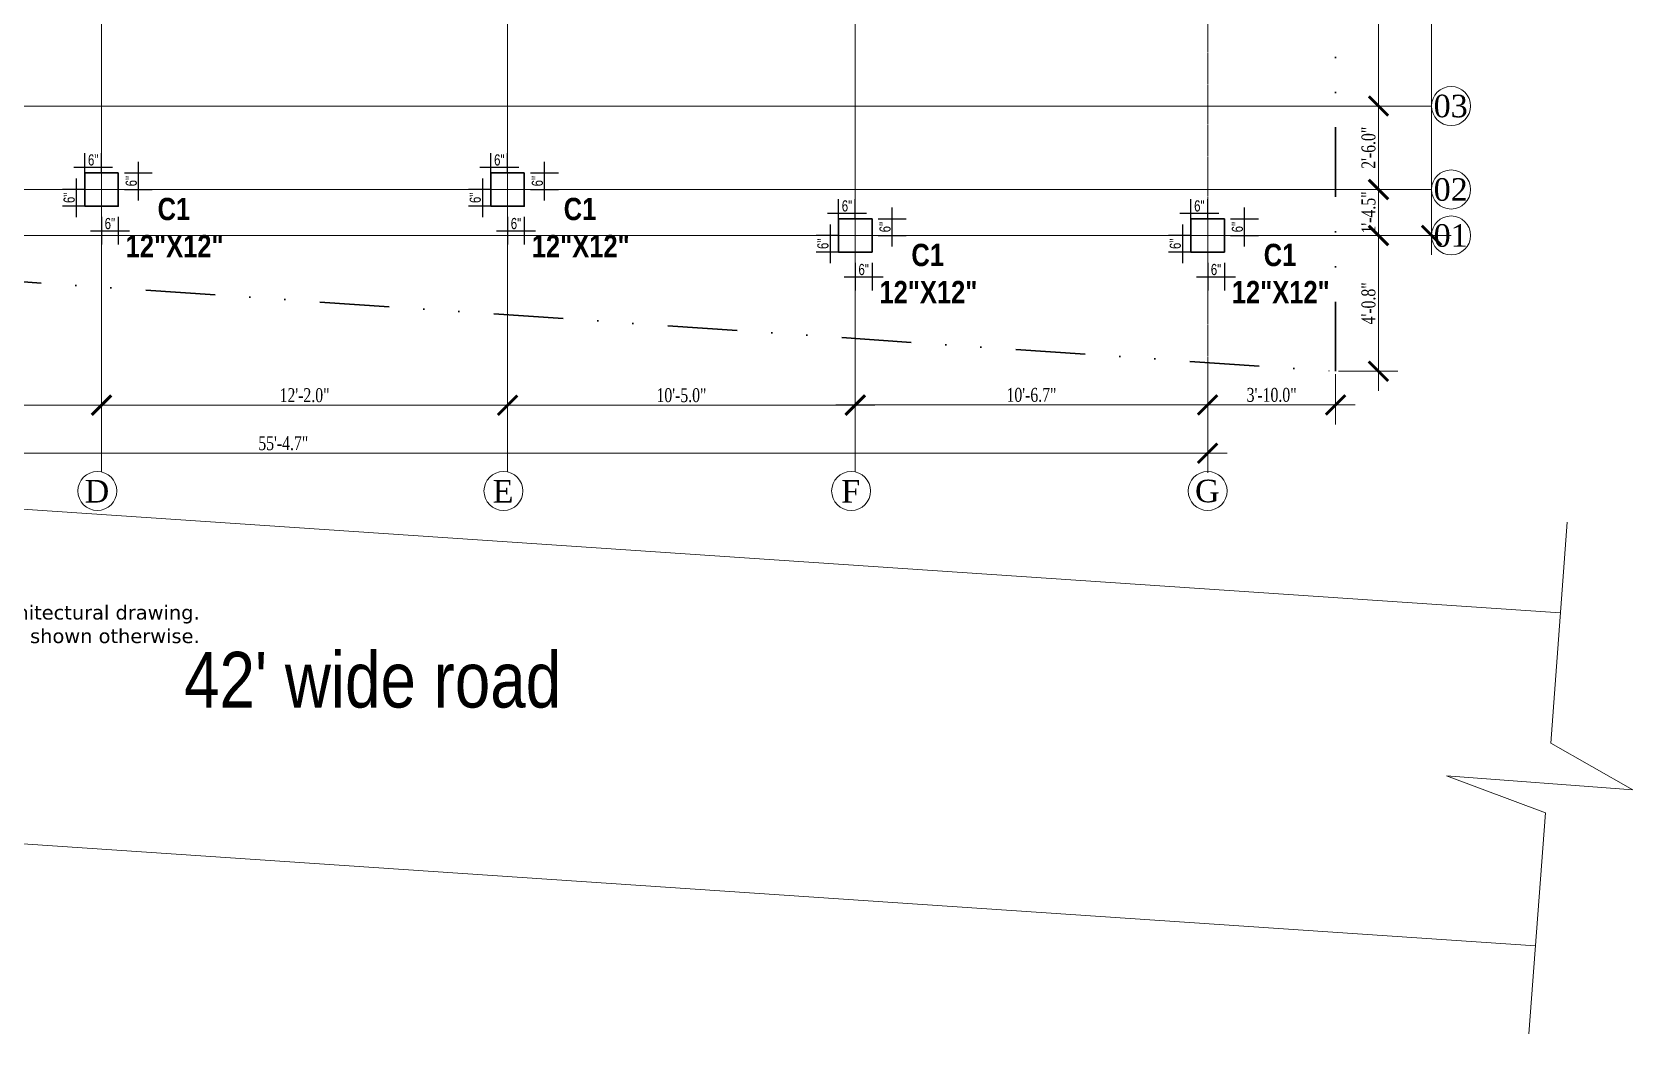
# Model space of a CAD drawing. Header units: inches. Extents: x -79350 to 491628, y -93215 to 155882.
# Drawn here: x 16012 to 16587, y -5206 to -4846 of the extents above; entities that cross this region are included whole.
import ezdxf

# ---------------------------------------------------------------- set-up
doc = ezdxf.new("R2010")
doc.units = ezdxf.units.IN
doc.header["$MEASUREMENT"] = 0
doc.linetypes.add('CENTER2', pattern=[1.125, 0.75, -0.125, 0.125, -0.125])
doc.linetypes.add('DIVIDE2', pattern=[0.625, 0.25, -0.125, 0, -0.125, 0, -0.125])
doc.layers.get('0').update_dxf_attribs({"lineweight": 30})
for name, color, linetype, lineweight in [('Column', 1, 'Continuous', 30), ('Dim', 7, 'Continuous', 9), ('Grid Line', 243, 'CENTER2', 9), ('LINE', 7, 'Continuous', 20), ('road', 6, 'Continuous', 15), ('TEXT', 250, 'Continuous', 0), ('TEXT-1', 106, 'Continuous', 0)]:
    doc.layers.add(name, color=color, linetype=linetype, lineweight=lineweight)
doc.layers.add('Property Line', color=1, linetype='DIVIDE2', lineweight=30, true_color=0xff0000)
doc.styles.add('ARIAL', font='ARIALN.TTF')
doc.styles.add('NARROW', font='ARIALN.TTF')
doc.styles.get("Standard").update_dxf_attribs({"font": 'times.ttf', "height": 12})
doc.styles.add('Swis 721 LtCn BT', font='swisscl.ttf')
doc.styles.add('Text', font='times.ttf', dxfattribs={"width": 0.75, "height": 5})
doc.dimstyles.new('Grid Dimension', dxfattribs={"dimscale": 0, "dimtxt": 5, "dimasz": 7, "dimexe": 7, "dimexo": 1, "dimgap": 1, "dimtad": 1, "dimdec": 0, "dimlfac": -1, "dimzin": 3, "dimdsep": 46, "dimlunit": 3, "dimtxsty": 'Text', "dimblk": 'ARCHTICK', "dimcen": 0.9, "dimdle": 7, "dimclrt": 5, "dimadec": 0, "dimazin": 0, "dimtfac": 0.75, "dimtdec": 0, "dimtix": 1, "dimtofl": 0, "dimtmove": 0, "dimatfit": 0, "dimldrblk": 'ARCHTICK', "dimfxl": 1, "dimtolj": 1, "dimtzin": 0, "dimlwd": -1, "dimlwe": -1, "dimarcsym": 0})
doc.dimstyles.new('grid_dim', dxfattribs={"dimtxt": 7, "dimasz": 3, "dimexe": 5, "dimexo": 0, "dimgap": 1, "dimtad": 1, "dimdec": 0, "dimzin": 3, "dimdsep": 46, "dimlunit": 4, "dimtxsty": 'Swis 721 LtCn BT', "dimblk": 'ARCHTICK', "dimcen": 0.125, "dimdle": 4, "dimclrd": 252, "dimclre": 252, "dimclrt": 256, "dimadec": 0, "dimazin": 0, "dimtfac": 0.75, "dimtdec": 0, "dimtix": 1, "dimtofl": 0, "dimtmove": 0, "dimatfit": 3, "dimldrblk": 'DOTSMALL', "dimfxl": 5, "dimfrac": 1, "dimtolj": 1, "dimtzin": 0, "dimarcsym": 0})

# ---------------------------------------------------------------- blocks, each defined once
blk = doc.blocks.new('_ArchTick')
at = {"color": 0, "linetype": 'ByBlock', "const_width": 0.15}
blk.add_lwpolyline([(-0.5, -0.5), (0.5, 0.5)], dxfattribs=at)
blk = doc.blocks.new('*D142')
at = {"layer": 'Defpoints', "color": 0, "lineweight": 40, "ltscale": 100, "transparency": 16777216}
for p in [(16434.4, -4964.7), (16480.4, -4967.84), (16434.4, -4979.91)]:
    blk.add_point(p, dxfattribs=at)
at = {"layer": 'Dim', "color": 0, "ltscale": 100, "transparency": 16777216}
for p, q in [((16434.4, -4965.7), (16434.4, -4986.91)), ((16480.4, -4968.84), (16480.4, -4986.91)), ((16487.4, -4979.91), (16427.4, -4979.91))]:
    blk.add_line(p, q, dxfattribs=at)
at = {"layer": 'Dim', "color": 0, "ltscale": 100, "transparency": 16777216, "xscale": 7, "yscale": 7, "zscale": 7, "rotation": 180}
blk.add_blockref('_ArchTick', (16434.4, -4979.91), dxfattribs=at)
at = {"layer": 'Dim', "color": 0, "ltscale": 100, "transparency": 16777216, "xscale": 7, "yscale": 7, "zscale": 7}
blk.add_blockref('_ArchTick', (16480.4, -4979.91), dxfattribs=at)
at = {"layer": 'Dim', "color": 5, "lineweight": 5, "ltscale": 100, "transparency": 16777216, "insert": (16457.4, -4976.36), "char_height": 5, "attachment_point": 5, "style": 'Text'}
blk.add_mtext('\\A1;3\'-10.0"', dxfattribs=at)
blk = doc.blocks.new('*D143')
at = {"layer": 'Defpoints', "color": 0, "lineweight": 40, "ltscale": 100, "transparency": 16777216}
for p in [(16307.72, -4956.06), (16434.4, -4964.7), (16307.72, -4979.91)]:
    blk.add_point(p, dxfattribs=at)
at = {"layer": 'Dim', "color": 0, "ltscale": 100, "transparency": 16777216}
for p, q in [((16307.72, -4957.06), (16307.72, -4986.91)), ((16434.4, -4965.7), (16434.4, -4986.91)), ((16441.4, -4979.91), (16300.72, -4979.91))]:
    blk.add_line(p, q, dxfattribs=at)
at = {"layer": 'Dim', "color": 0, "ltscale": 100, "transparency": 16777216, "xscale": 7, "yscale": 7, "zscale": 7, "rotation": 180}
blk.add_blockref('_ArchTick', (16307.72, -4979.91), dxfattribs=at)
at = {"layer": 'Dim', "color": 0, "ltscale": 100, "transparency": 16777216, "xscale": 7, "yscale": 7, "zscale": 7}
blk.add_blockref('_ArchTick', (16434.4, -4979.91), dxfattribs=at)
at = {"layer": 'Dim', "color": 5, "lineweight": 5, "ltscale": 100, "transparency": 16777216, "insert": (16371.06, -4976.36), "char_height": 5, "attachment_point": 5, "style": 'Text'}
blk.add_mtext('\\A1;10\'-6.7"', dxfattribs=at)
blk = doc.blocks.new('*D144')
at = {"layer": 'Defpoints', "color": 0, "lineweight": 40, "ltscale": 100, "transparency": 16777216}
for p in [(16182.72, -4947.54), (16307.72, -4956.06), (16182.72, -4980.02)]:
    blk.add_point(p, dxfattribs=at)
at = {"layer": 'Dim', "color": 0, "ltscale": 100, "transparency": 16777216}
for p, q in [((16182.72, -4948.54), (16182.72, -4987.02)), ((16307.72, -4957.06), (16307.72, -4987.02)), ((16314.72, -4980.02), (16175.72, -4980.02))]:
    blk.add_line(p, q, dxfattribs=at)
at = {"layer": 'Dim', "color": 0, "ltscale": 100, "transparency": 16777216, "xscale": 7, "yscale": 7, "zscale": 7, "rotation": 180}
blk.add_blockref('_ArchTick', (16182.72, -4980.02), dxfattribs=at)
at = {"layer": 'Dim', "color": 0, "ltscale": 100, "transparency": 16777216, "xscale": 7, "yscale": 7, "zscale": 7}
blk.add_blockref('_ArchTick', (16307.72, -4980.02), dxfattribs=at)
at = {"layer": 'Dim', "color": 5, "lineweight": 5, "ltscale": 100, "transparency": 16777216, "insert": (16245.22, -4976.47), "char_height": 5, "attachment_point": 5, "style": 'Text'}
blk.add_mtext('\\A1;10\'-5.0"', dxfattribs=at)
blk = doc.blocks.new('*D145')
at = {"layer": 'Defpoints', "color": 0, "lineweight": 40, "ltscale": 100, "transparency": 16777216}
for p in [(16036.72, -4937.58), (16182.72, -4947.54), (16036.72, -4980.02)]:
    blk.add_point(p, dxfattribs=at)
at = {"layer": 'Dim', "color": 0, "ltscale": 100, "transparency": 16777216}
for p, q in [((16036.72, -4938.58), (16036.72, -4987.02)), ((16182.72, -4948.54), (16182.72, -4987.02)), ((16189.72, -4980.02), (16029.72, -4980.02))]:
    blk.add_line(p, q, dxfattribs=at)
at = {"layer": 'Dim', "color": 0, "ltscale": 100, "transparency": 16777216, "xscale": 7, "yscale": 7, "zscale": 7, "rotation": 180}
blk.add_blockref('_ArchTick', (16036.72, -4980.02), dxfattribs=at)
at = {"layer": 'Dim', "color": 0, "ltscale": 100, "transparency": 16777216, "xscale": 7, "yscale": 7, "zscale": 7}
blk.add_blockref('_ArchTick', (16182.72, -4980.02), dxfattribs=at)
at = {"layer": 'Dim', "color": 5, "lineweight": 5, "ltscale": 100, "transparency": 16777216, "insert": (16109.72, -4976.47), "char_height": 5, "attachment_point": 5, "style": 'Text'}
blk.add_mtext('\\A1;12\'-2.0"', dxfattribs=at)
blk = doc.blocks.new('*D146')
at = {"layer": 'Defpoints', "color": 0, "lineweight": 40, "ltscale": 100, "transparency": 16777216}
for p in [(15915.54, -4929.32), (16036.72, -4937.58), (15915.54, -4980.02)]:
    blk.add_point(p, dxfattribs=at)
at = {"layer": 'Dim', "color": 0, "ltscale": 100, "transparency": 16777216}
for p, q in [((15915.54, -4930.32), (15915.54, -4987.02)), ((16036.72, -4938.58), (16036.72, -4987.02)), ((16043.72, -4980.02), (15908.54, -4980.02))]:
    blk.add_line(p, q, dxfattribs=at)
at = {"layer": 'Dim', "color": 0, "ltscale": 100, "transparency": 16777216, "xscale": 7, "yscale": 7, "zscale": 7, "rotation": 180}
blk.add_blockref('_ArchTick', (15915.54, -4980.02), dxfattribs=at)
at = {"layer": 'Dim', "color": 0, "ltscale": 100, "transparency": 16777216, "xscale": 7, "yscale": 7, "zscale": 7}
blk.add_blockref('_ArchTick', (16036.72, -4980.02), dxfattribs=at)
at = {"layer": 'Dim', "color": 5, "lineweight": 5, "ltscale": 100, "transparency": 16777216, "insert": (15976.13, -4976.47), "char_height": 5, "attachment_point": 5, "style": 'Text'}
blk.add_mtext('\\A1;10\'-1.2"', dxfattribs=at)
blk = doc.blocks.new('*D65')
at = {"layer": 'Defpoints', "color": 0, "lineweight": 40, "ltscale": 100, "transparency": 16777216}
for p in [(15769.72, -4919.37), (16434.4, -4964.7), (15769.72, -4997.28)]:
    blk.add_point(p, dxfattribs=at)
at = {"layer": 'Dim', "color": 0, "ltscale": 100, "transparency": 16777216}
for p, q in [((15769.72, -4920.37), (15769.72, -5004.28)), ((16434.4, -4965.7), (16434.4, -5004.28)), ((16441.4, -4997.28), (15762.72, -4997.28))]:
    blk.add_line(p, q, dxfattribs=at)
at = {"layer": 'Dim', "color": 0, "ltscale": 100, "transparency": 16777216, "xscale": 7, "yscale": 7, "zscale": 7, "rotation": 180}
blk.add_blockref('_ArchTick', (15769.72, -4997.28), dxfattribs=at)
at = {"layer": 'Dim', "color": 0, "ltscale": 100, "transparency": 16777216, "xscale": 7, "yscale": 7, "zscale": 7}
blk.add_blockref('_ArchTick', (16434.4, -4997.28), dxfattribs=at)
at = {"layer": 'Dim', "color": 5, "lineweight": 5, "ltscale": 100, "transparency": 16777216, "insert": (16102.06, -4993.73), "char_height": 5, "attachment_point": 5, "style": 'Text'}
blk.add_mtext('\\A1;55\'-4.7"', dxfattribs=at)
blk = doc.blocks.new('*D153')
at = {"layer": 'Defpoints', "color": 0, "lineweight": 40, "ltscale": 100, "transparency": 16777216}
for p in [(16480.4, -4750.52), (16480.4, -4872.5), (16495.8, -4872.5)]:
    blk.add_point(p, dxfattribs=at)
at = {"layer": 'Dim', "color": 0, "ltscale": 100, "transparency": 16777216}
for p, q in [((16495.8, -4743.52), (16495.8, -4879.5)), ((16481.4, -4750.52), (16502.8, -4750.52)), ((16481.4, -4872.5), (16502.8, -4872.5))]:
    blk.add_line(p, q, dxfattribs=at)
at = {"layer": 'Dim', "color": 0, "ltscale": 100, "transparency": 16777216, "xscale": 7, "yscale": 7, "zscale": 7}
for p, rotation in [((16495.8, -4750.52), 90), ((16495.8, -4872.5), 270)]:
    blk.add_blockref('_ArchTick', p, dxfattribs=dict(at, rotation=rotation))
at = {"layer": 'Dim', "color": 5, "lineweight": 5, "ltscale": 100, "transparency": 16777216, "insert": (16492.25, -4811.51), "char_height": 5, "attachment_point": 5, "rotation": 90, "style": 'Text'}
blk.add_mtext('\\A1;10\'-2.0"', dxfattribs=at)
blk = doc.blocks.new('*D154')
at = {"layer": 'Defpoints', "color": 0, "lineweight": 40, "ltscale": 100, "transparency": 16777216}
for p in [(16480.4, -4872.5), (16480.4, -4902.5), (16495.8, -4902.5)]:
    blk.add_point(p, dxfattribs=at)
at = {"layer": 'Dim', "color": 0, "ltscale": 100, "transparency": 16777216}
for p, q in [((16495.8, -4865.5), (16495.8, -4909.5)), ((16481.4, -4872.5), (16502.8, -4872.5)), ((16481.4, -4902.5), (16502.8, -4902.5))]:
    blk.add_line(p, q, dxfattribs=at)
at = {"layer": 'Dim', "color": 0, "ltscale": 100, "transparency": 16777216, "xscale": 7, "yscale": 7, "zscale": 7}
for p, rotation in [((16495.8, -4872.5), 90), ((16495.8, -4902.5), 270)]:
    blk.add_blockref('_ArchTick', p, dxfattribs=dict(at, rotation=rotation))
at = {"layer": 'Dim', "color": 5, "lineweight": 5, "ltscale": 100, "transparency": 16777216, "insert": (16492.25, -4887.5), "char_height": 5, "attachment_point": 5, "rotation": 90, "style": 'Text'}
blk.add_mtext('\\A1;2\'-6.0"', dxfattribs=at)
blk = doc.blocks.new('*D155')
at = {"layer": 'Defpoints', "color": 0, "lineweight": 40, "ltscale": 100, "transparency": 16777216}
for p in [(16480.4, -4902.5), (16480.4, -4919.02), (16495.8, -4919.02)]:
    blk.add_point(p, dxfattribs=at)
at = {"layer": 'Dim', "color": 0, "ltscale": 100, "transparency": 16777216}
for p, q in [((16495.8, -4895.5), (16495.8, -4926.02)), ((16481.4, -4902.5), (16502.8, -4902.5)), ((16481.4, -4919.02), (16502.8, -4919.02))]:
    blk.add_line(p, q, dxfattribs=at)
at = {"layer": 'Dim', "color": 0, "ltscale": 100, "transparency": 16777216, "xscale": 7, "yscale": 7, "zscale": 7}
for p, rotation in [((16495.8, -4902.5), 90), ((16495.8, -4919.02), 270)]:
    blk.add_blockref('_ArchTick', p, dxfattribs=dict(at, rotation=rotation))
at = {"layer": 'Dim', "color": 5, "lineweight": 5, "ltscale": 100, "transparency": 16777216, "insert": (16492.25, -4910.76), "char_height": 5, "attachment_point": 5, "rotation": 90, "style": 'Text'}
blk.add_mtext('\\A1;1\'-4.5"', dxfattribs=at)
blk = doc.blocks.new('*D156')
at = {"layer": 'Defpoints', "color": 0, "lineweight": 40, "ltscale": 100, "transparency": 16777216}
for p in [(16480.4, -4919.02), (16480.4, -4967.84), (16495.8, -4967.84)]:
    blk.add_point(p, dxfattribs=at)
at = {"layer": 'Dim', "color": 0, "ltscale": 100, "transparency": 16777216}
for p, q in [((16495.8, -4912.02), (16495.8, -4974.84)), ((16481.4, -4919.02), (16502.8, -4919.02)), ((16481.4, -4967.84), (16502.8, -4967.84))]:
    blk.add_line(p, q, dxfattribs=at)
at = {"layer": 'Dim', "color": 0, "ltscale": 100, "transparency": 16777216, "xscale": 7, "yscale": 7, "zscale": 7}
for p, rotation in [((16495.8, -4919.02), 90), ((16495.8, -4967.84), 270)]:
    blk.add_blockref('_ArchTick', p, dxfattribs=dict(at, rotation=rotation))
at = {"layer": 'Dim', "color": 5, "lineweight": 5, "ltscale": 100, "transparency": 16777216, "insert": (16492.25, -4943.43), "char_height": 5, "attachment_point": 5, "rotation": 90, "style": 'Text'}
blk.add_mtext('\\A1;4\'-0.8"', dxfattribs=at)
blk = doc.blocks.new('*D157')
at = {"layer": 'Defpoints', "color": 0, "lineweight": 40, "ltscale": 100, "transparency": 16777216}
for p in [(16480.4, -4602.52), (16480.4, -4919.02), (16514.9, -4919.02)]:
    blk.add_point(p, dxfattribs=at)
at = {"layer": 'Dim', "color": 0, "ltscale": 100, "transparency": 16777216}
for p, q in [((16514.9, -4595.52), (16514.9, -4926.02)), ((16481.4, -4602.52), (16521.9, -4602.52)), ((16481.4, -4919.02), (16521.9, -4919.02))]:
    blk.add_line(p, q, dxfattribs=at)
at = {"layer": 'Dim', "color": 0, "ltscale": 100, "transparency": 16777216, "xscale": 7, "yscale": 7, "zscale": 7}
for p, rotation in [((16514.9, -4602.52), 90), ((16514.9, -4919.02), 270)]:
    blk.add_blockref('_ArchTick', p, dxfattribs=dict(at, rotation=rotation))
at = {"layer": 'Dim', "color": 5, "lineweight": 5, "ltscale": 100, "transparency": 16777216, "insert": (16511.35, -4760.77), "char_height": 5, "attachment_point": 5, "rotation": 90, "style": 'Text'}
blk.add_mtext('\\A1;26\'-4.5"', dxfattribs=at)
blk = doc.blocks.new('*D115')
at = {"layer": 'Defpoints', "color": 0, "linetype": 'ByBlock', "ltscale": 90, "transparency": 16777216}
for p in [(16042.72, -4896.5), (16049.97, -4896.5), (16042.72, -4902.5)]:
    blk.add_point(p, dxfattribs=at)
at = {"layer": 'TEXT-1', "color": 252, "lineweight": -2, "ltscale": 90, "transparency": 16777216}
for p, q in [((16044.97, -4896.5), (16054.97, -4896.5)), ((16049.97, -4906.5), (16049.97, -4892.5)), ((16044.97, -4902.5), (16054.97, -4902.5))]:
    blk.add_line(p, q, dxfattribs=at)
at = {"layer": 'TEXT-1', "color": 0, "linetype": 'ByBlock', "lineweight": 5, "ltscale": 90, "transparency": 16777216, "insert": (16047.42, -4899.5), "char_height": 4, "attachment_point": 5, "rotation": 90, "style": 'Swis 721 LtCn BT'}
blk.add_mtext('\\A1;6"', dxfattribs=at)
blk = doc.blocks.new('_DotSmall')
at = {"color": 0, "linetype": 'ByBlock', "const_width": 0.5}
blk.add_lwpolyline([(-0.0625, 0, 1), (0.0625, 0, 1)], format="xyb", close=True, dxfattribs=at)
blk = doc.blocks.new('_None')
blk = doc.blocks.new('*D116')
at = {"layer": 'Defpoints', "color": 0, "linetype": 'ByBlock', "ltscale": 90, "transparency": 16777216}
for p in [(16030.72, -4902.5), (16027.65, -4908.5), (16030.72, -4908.5)]:
    blk.add_point(p, dxfattribs=at)
at = {"layer": 'TEXT-1', "color": 252, "lineweight": -2, "ltscale": 90, "transparency": 16777216}
for p, q in [((16030.72, -4902.5), (16022.65, -4902.5)), ((16027.65, -4898.5), (16027.65, -4912.5)), ((16030.72, -4908.5), (16022.65, -4908.5))]:
    blk.add_line(p, q, dxfattribs=at)
at = {"layer": 'TEXT-1', "color": 0, "linetype": 'ByBlock', "lineweight": 5, "ltscale": 90, "transparency": 16777216, "insert": (16025.1, -4905.5), "char_height": 4, "attachment_point": 5, "rotation": 90, "style": 'Swis 721 LtCn BT'}
blk.add_mtext('\\A1;6"', dxfattribs=at)
blk = doc.blocks.new('*D117')
at = {"layer": 'Defpoints', "color": 0, "linetype": 'ByBlock', "ltscale": 90, "transparency": 16777216}
for p in [(16030.72, -4896.5), (16036.72, -4894.45), (16036.72, -4896.5)]:
    blk.add_point(p, dxfattribs=at)
at = {"layer": 'TEXT-1', "color": 252, "lineweight": -2, "ltscale": 90, "transparency": 16777216}
for p, q in [((16030.72, -4896.5), (16030.72, -4889.45)), ((16036.72, -4896.5), (16036.72, -4889.45)), ((16026.72, -4894.45), (16040.72, -4894.45))]:
    blk.add_line(p, q, dxfattribs=at)
at = {"layer": 'TEXT-1', "color": 0, "linetype": 'ByBlock', "lineweight": 5, "ltscale": 90, "transparency": 16777216, "insert": (16033.72, -4891.9), "char_height": 4, "attachment_point": 5, "style": 'Swis 721 LtCn BT'}
blk.add_mtext('\\A1;6"', dxfattribs=at)
blk = doc.blocks.new('*D118')
at = {"layer": 'Defpoints', "color": 0, "linetype": 'ByBlock', "ltscale": 90, "transparency": 16777216}
for p in [(16036.72, -4911.5), (16042.72, -4911.5), (16042.72, -4917.31)]:
    blk.add_point(p, dxfattribs=at)
at = {"layer": 'TEXT-1', "color": 252, "lineweight": -2, "ltscale": 90, "transparency": 16777216}
for p, q in [((16036.72, -4912.31), (16036.72, -4922.31)), ((16042.72, -4912.31), (16042.72, -4922.31)), ((16032.72, -4917.31), (16046.72, -4917.31))]:
    blk.add_line(p, q, dxfattribs=at)
at = {"layer": 'TEXT-1', "color": 0, "linetype": 'ByBlock', "lineweight": 5, "ltscale": 90, "transparency": 16777216, "insert": (16039.72, -4914.76), "char_height": 4, "attachment_point": 5, "style": 'Swis 721 LtCn BT'}
blk.add_mtext('\\A1;6"', dxfattribs=at)
blk = doc.blocks.new('*D119')
at = {"layer": 'Defpoints', "color": 0, "linetype": 'ByBlock', "ltscale": 90, "transparency": 16777216}
for p in [(16188.72, -4896.5), (16195.97, -4896.5), (16188.72, -4902.5)]:
    blk.add_point(p, dxfattribs=at)
at = {"layer": 'TEXT-1', "color": 252, "lineweight": -2, "ltscale": 90, "transparency": 16777216}
for p, q in [((16190.97, -4896.5), (16200.97, -4896.5)), ((16195.97, -4906.5), (16195.97, -4892.5)), ((16190.97, -4902.5), (16200.97, -4902.5))]:
    blk.add_line(p, q, dxfattribs=at)
at = {"layer": 'TEXT-1', "color": 0, "linetype": 'ByBlock', "lineweight": 5, "ltscale": 90, "transparency": 16777216, "insert": (16193.42, -4899.5), "char_height": 4, "attachment_point": 5, "rotation": 90, "style": 'Swis 721 LtCn BT'}
blk.add_mtext('\\A1;6"', dxfattribs=at)
blk = doc.blocks.new('*D120')
at = {"layer": 'Defpoints', "color": 0, "linetype": 'ByBlock', "ltscale": 90, "transparency": 16777216}
for p in [(16176.72, -4902.5), (16173.65, -4908.5), (16176.72, -4908.5)]:
    blk.add_point(p, dxfattribs=at)
at = {"layer": 'TEXT-1', "color": 252, "lineweight": -2, "ltscale": 90, "transparency": 16777216}
for p, q in [((16176.72, -4902.5), (16168.65, -4902.5)), ((16173.65, -4898.5), (16173.65, -4912.5)), ((16176.72, -4908.5), (16168.65, -4908.5))]:
    blk.add_line(p, q, dxfattribs=at)
at = {"layer": 'TEXT-1', "color": 0, "linetype": 'ByBlock', "lineweight": 5, "ltscale": 90, "transparency": 16777216, "insert": (16171.1, -4905.5), "char_height": 4, "attachment_point": 5, "rotation": 90, "style": 'Swis 721 LtCn BT'}
blk.add_mtext('\\A1;6"', dxfattribs=at)
blk = doc.blocks.new('*D121')
at = {"layer": 'Defpoints', "color": 0, "linetype": 'ByBlock', "ltscale": 90, "transparency": 16777216}
for p in [(16176.72, -4896.5), (16182.72, -4894.45), (16182.72, -4896.5)]:
    blk.add_point(p, dxfattribs=at)
at = {"layer": 'TEXT-1', "color": 252, "lineweight": -2, "ltscale": 90, "transparency": 16777216}
for p, q in [((16176.72, -4896.5), (16176.72, -4889.45)), ((16182.72, -4896.5), (16182.72, -4889.45)), ((16172.72, -4894.45), (16186.72, -4894.45))]:
    blk.add_line(p, q, dxfattribs=at)
at = {"layer": 'TEXT-1', "color": 0, "linetype": 'ByBlock', "lineweight": 5, "ltscale": 90, "transparency": 16777216, "insert": (16179.72, -4891.9), "char_height": 4, "attachment_point": 5, "style": 'Swis 721 LtCn BT'}
blk.add_mtext('\\A1;6"', dxfattribs=at)
blk = doc.blocks.new('*D122')
at = {"layer": 'Defpoints', "color": 0, "linetype": 'ByBlock', "ltscale": 90, "transparency": 16777216}
for p in [(16182.72, -4911.5), (16188.72, -4911.5), (16188.72, -4917.31)]:
    blk.add_point(p, dxfattribs=at)
at = {"layer": 'TEXT-1', "color": 252, "lineweight": -2, "ltscale": 90, "transparency": 16777216}
for p, q in [((16182.72, -4912.31), (16182.72, -4922.31)), ((16188.72, -4912.31), (16188.72, -4922.31)), ((16178.72, -4917.31), (16192.72, -4917.31))]:
    blk.add_line(p, q, dxfattribs=at)
at = {"layer": 'TEXT-1', "color": 0, "linetype": 'ByBlock', "lineweight": 5, "ltscale": 90, "transparency": 16777216, "insert": (16185.72, -4914.76), "char_height": 4, "attachment_point": 5, "style": 'Swis 721 LtCn BT'}
blk.add_mtext('\\A1;6"', dxfattribs=at)
blk = doc.blocks.new('*D123')
at = {"layer": 'Defpoints', "color": 0, "linetype": 'ByBlock', "ltscale": 90, "transparency": 16777216}
for p in [(16313.72, -4913.02), (16320.97, -4913.02), (16313.72, -4919.02)]:
    blk.add_point(p, dxfattribs=at)
at = {"layer": 'TEXT-1', "color": 252, "lineweight": -2, "ltscale": 90, "transparency": 16777216}
for p, q in [((16320.97, -4923.02), (16320.97, -4909.02)), ((16315.97, -4913.02), (16325.97, -4913.02)), ((16315.97, -4919.02), (16325.97, -4919.02))]:
    blk.add_line(p, q, dxfattribs=at)
at = {"layer": 'TEXT-1', "color": 0, "linetype": 'ByBlock', "lineweight": 5, "ltscale": 90, "transparency": 16777216, "insert": (16318.42, -4916.02), "char_height": 4, "attachment_point": 5, "rotation": 90, "style": 'Swis 721 LtCn BT'}
blk.add_mtext('\\A1;6"', dxfattribs=at)
blk = doc.blocks.new('*D124')
at = {"layer": 'Defpoints', "color": 0, "linetype": 'ByBlock', "ltscale": 90, "transparency": 16777216}
for p in [(16301.72, -4919.02), (16298.65, -4925.02), (16301.72, -4925.02)]:
    blk.add_point(p, dxfattribs=at)
at = {"layer": 'TEXT-1', "color": 252, "lineweight": -2, "ltscale": 90, "transparency": 16777216}
for p, q in [((16298.65, -4915.02), (16298.65, -4929.02)), ((16301.72, -4919.02), (16293.65, -4919.02)), ((16301.72, -4925.02), (16293.65, -4925.02))]:
    blk.add_line(p, q, dxfattribs=at)
at = {"layer": 'TEXT-1', "color": 0, "linetype": 'ByBlock', "lineweight": 5, "ltscale": 90, "transparency": 16777216, "insert": (16296.1, -4922.02), "char_height": 4, "attachment_point": 5, "rotation": 90, "style": 'Swis 721 LtCn BT'}
blk.add_mtext('\\A1;6"', dxfattribs=at)
blk = doc.blocks.new('*D125')
at = {"layer": 'Defpoints', "color": 0, "linetype": 'ByBlock', "ltscale": 90, "transparency": 16777216}
for p in [(16301.72, -4913.02), (16307.72, -4910.97), (16307.72, -4913.02)]:
    blk.add_point(p, dxfattribs=at)
at = {"layer": 'TEXT-1', "color": 252, "lineweight": -2, "ltscale": 90, "transparency": 16777216}
for p, q in [((16301.72, -4913.02), (16301.72, -4905.97)), ((16307.72, -4913.02), (16307.72, -4905.97)), ((16297.72, -4910.97), (16311.72, -4910.97))]:
    blk.add_line(p, q, dxfattribs=at)
at = {"layer": 'TEXT-1', "color": 0, "linetype": 'ByBlock', "lineweight": 5, "ltscale": 90, "transparency": 16777216, "insert": (16304.72, -4908.42), "char_height": 4, "attachment_point": 5, "style": 'Swis 721 LtCn BT'}
blk.add_mtext('\\A1;6"', dxfattribs=at)
blk = doc.blocks.new('*D126')
at = {"layer": 'Defpoints', "color": 0, "linetype": 'ByBlock', "ltscale": 90, "transparency": 16777216}
for p in [(16307.72, -4928.02), (16313.72, -4928.02), (16313.72, -4933.83)]:
    blk.add_point(p, dxfattribs=at)
at = {"layer": 'TEXT-1', "color": 252, "lineweight": -2, "ltscale": 90, "transparency": 16777216}
for p, q in [((16307.72, -4928.83), (16307.72, -4938.83)), ((16313.72, -4928.83), (16313.72, -4938.83)), ((16303.72, -4933.83), (16317.72, -4933.83))]:
    blk.add_line(p, q, dxfattribs=at)
at = {"layer": 'TEXT-1', "color": 0, "linetype": 'ByBlock', "lineweight": 5, "ltscale": 90, "transparency": 16777216, "insert": (16310.72, -4931.28), "char_height": 4, "attachment_point": 5, "style": 'Swis 721 LtCn BT'}
blk.add_mtext('\\A1;6"', dxfattribs=at)
blk = doc.blocks.new('*D127')
at = {"layer": 'Defpoints', "color": 0, "linetype": 'ByBlock', "ltscale": 90, "transparency": 16777216}
for p in [(16440.4, -4913.02), (16447.64, -4913.02), (16440.4, -4919.02)]:
    blk.add_point(p, dxfattribs=at)
at = {"layer": 'TEXT-1', "color": 252, "lineweight": -2, "ltscale": 90, "transparency": 16777216}
for p, q in [((16447.64, -4923.02), (16447.64, -4909.02)), ((16442.64, -4913.02), (16452.64, -4913.02)), ((16442.64, -4919.02), (16452.64, -4919.02))]:
    blk.add_line(p, q, dxfattribs=at)
at = {"layer": 'TEXT-1', "color": 0, "linetype": 'ByBlock', "lineweight": 5, "ltscale": 90, "transparency": 16777216, "insert": (16445.09, -4916.02), "char_height": 4, "attachment_point": 5, "rotation": 90, "style": 'Swis 721 LtCn BT'}
blk.add_mtext('\\A1;6"', dxfattribs=at)
blk = doc.blocks.new('*D128')
at = {"layer": 'Defpoints', "color": 0, "linetype": 'ByBlock', "ltscale": 90, "transparency": 16777216}
for p in [(16428.4, -4919.02), (16425.33, -4925.02), (16428.4, -4925.02)]:
    blk.add_point(p, dxfattribs=at)
at = {"layer": 'TEXT-1', "color": 252, "lineweight": -2, "ltscale": 90, "transparency": 16777216}
for p, q in [((16425.33, -4915.02), (16425.33, -4929.02)), ((16428.4, -4919.02), (16420.33, -4919.02)), ((16428.4, -4925.02), (16420.33, -4925.02))]:
    blk.add_line(p, q, dxfattribs=at)
at = {"layer": 'TEXT-1', "color": 0, "linetype": 'ByBlock', "lineweight": 5, "ltscale": 90, "transparency": 16777216, "insert": (16422.78, -4922.02), "char_height": 4, "attachment_point": 5, "rotation": 90, "style": 'Swis 721 LtCn BT'}
blk.add_mtext('\\A1;6"', dxfattribs=at)
blk = doc.blocks.new('*D129')
at = {"layer": 'Defpoints', "color": 0, "linetype": 'ByBlock', "ltscale": 90, "transparency": 16777216}
for p in [(16428.4, -4913.02), (16434.4, -4910.97), (16434.4, -4913.02)]:
    blk.add_point(p, dxfattribs=at)
at = {"layer": 'TEXT-1', "color": 252, "lineweight": -2, "ltscale": 90, "transparency": 16777216}
for p, q in [((16428.4, -4913.02), (16428.4, -4905.97)), ((16434.4, -4913.02), (16434.4, -4905.97)), ((16424.4, -4910.97), (16438.4, -4910.97))]:
    blk.add_line(p, q, dxfattribs=at)
at = {"layer": 'TEXT-1', "color": 0, "linetype": 'ByBlock', "lineweight": 5, "ltscale": 90, "transparency": 16777216, "insert": (16431.4, -4908.42), "char_height": 4, "attachment_point": 5, "style": 'Swis 721 LtCn BT'}
blk.add_mtext('\\A1;6"', dxfattribs=at)
blk = doc.blocks.new('*D130')
at = {"layer": 'Defpoints', "color": 0, "linetype": 'ByBlock', "ltscale": 90, "transparency": 16777216}
for p in [(16434.4, -4928.02), (16440.4, -4928.02), (16440.4, -4933.83)]:
    blk.add_point(p, dxfattribs=at)
at = {"layer": 'TEXT-1', "color": 252, "lineweight": -2, "ltscale": 90, "transparency": 16777216}
for p, q in [((16434.4, -4928.83), (16434.4, -4938.83)), ((16440.4, -4928.83), (16440.4, -4938.83)), ((16430.4, -4933.83), (16444.4, -4933.83))]:
    blk.add_line(p, q, dxfattribs=at)
at = {"layer": 'TEXT-1', "color": 0, "linetype": 'ByBlock', "lineweight": 5, "ltscale": 90, "transparency": 16777216, "insert": (16437.4, -4931.28), "char_height": 4, "attachment_point": 5, "style": 'Swis 721 LtCn BT'}
blk.add_mtext('\\A1;6"', dxfattribs=at)

msp = doc.modelspace()

# ---------------------------------------------------------------- linework, layer by layer
at = {"layer": 'Column'}
for points in [[(16042.72, -4896.5), (16030.72, -4896.5), (16030.72, -4908.5), (16042.72, -4908.5)], [(16188.72, -4896.5), (16176.72, -4896.5), (16176.72, -4908.5), (16188.72, -4908.5)], [(16313.72, -4913.02), (16301.72, -4913.02), (16301.72, -4925.02), (16313.72, -4925.02)], [(16440.4, -4913.02), (16428.4, -4913.02), (16428.4, -4925.02), (16440.4, -4925.02)]]:
    msp.add_lwpolyline(points, close=True, dxfattribs=at)
at = {"layer": 'Grid Line', "linetype": 'ByBlock', "ltscale": 100}
for p, q in [((16036.72, -4499.84), (16036.72, -5003.84)), ((16182.72, -4499.84), (16182.72, -5003.84)), ((16307.72, -4499.84), (16307.72, -5003.84)), ((16514.9, -4872.5), (15559.88, -4872.5)), ((16514.9, -4902.5), (15559.88, -4902.5)), ((16514.9, -4919.02), (15559.88, -4919.02)), ((16528.92, -4919.02), (16528.92, -4919.02))]:
    msp.add_line(p, q, dxfattribs=at)
at = {"layer": 'Grid Line'}
msp.add_line((16434.4, -5003.95), (16434.4, -4499.84), dxfattribs=at)
at = {"layer": 'Property Line', "ltscale": 100}
msp.add_line((15739.89, -4917.34), (16480.4, -4967.84), dxfattribs=at)
msp.add_lwpolyline([(16480.4, -4535.84), (15657.29, -4591.65), (15739.89, -4917.34), (16480.4, -4967.84)], close=True, dxfattribs=at)
at = {"layer": 'road'}
msp.add_line((15544.56, -5106.44), (16552.28, -5174.34), dxfattribs=at)
for points in [[(15648.54, -4557.21), (15761.13, -5000.76), (16561.23, -5054.67)], [(16549.91, -5206), (16555.86, -5126.47), (16520.24, -5113.28), (16587.3, -5118.3), (16557.72, -5101.54), (16563.67, -5022.01)]]:
    msp.add_lwpolyline(points, dxfattribs=at)
at = {"layer": 'TEXT'}
for centre in [(16521.91, -4872.5), (16521.91, -4902.5), (16521.91, -4919.02), (16035.22, -5010.85), (16181.22, -5010.85), (16306.22, -5010.85), (16434.4, -5010.85)]:
    msp.add_circle(centre, 7.01, dxfattribs=at)

# ---------------------------------------------------------------- texts
at = {"layer": 'LINE', "linetype": 'Continuous', "ltscale": 100, "insert": (16066.4, -5068.68), "char_height": 20, "attachment_point": 1, "style": 'ARIAL'}
msp.add_mtext_dynamic_manual_height_columns("42' wide road", width=252.5, gutter_width=35, heights=[0], dxfattribs=at)
at = {"layer": 'TEXT', "char_height": 8.1, "attachment_point": 8}
for s, insert in [('03', (16521.77, -4876.66)), ('02', (16521.77, -4906.66)), ('01', (16521.77, -4923.19)), ('D', (16035.08, -5015.02)), ('E', (16181.08, -5015.02)), ('\\pxt11;\\PF', (16306.08, -5015.02)), ('G', (16434.26, -5015.02))]:
    msp.add_mtext_dynamic_manual_height_columns(s, width=172.4608, gutter_width=1, heights=[0], dxfattribs=dict(at, insert=insert))
at = {"layer": 'TEXT', "color": 5, "lineweight": -2, "char_height": 8, "width": 47.8196, "attachment_point": 1, "style": 'NARROW'}
for insert in [(16038.5, -4905.5), (16184.5, -4905.5), (16309.5, -4922.02), (16436.17, -4922.02)]:
    msp.add_mtext('\\pxi2.2975;{\\fArial Narrow|b1|i0|c0|p34;C1\\P\\pi0.86288;12"X12"}', dxfattribs=dict(at, insert=insert))
at = {"layer": 'TEXT', "color": 18, "lineweight": 0, "true_color": 0x000000, "insert": (15773.28, -5051.97), "char_height": 5.07881, "width": 332.1242, "attachment_point": 1}
msp.add_mtext('{\\fVerdana|b0|i0|c0|p34;*  This drawing should be read in conjunction with the relevant architectural drawing.\\P*  C.G. of column & C.G. of Foundation must be at same point if not shown otherwise.}', dxfattribs=at)

# ---------------------------------------------------------------- dimensions: what is measured, and where the dimension line sits
at = {"layer": 'Dim', "lineweight": 5, "ltscale": 100}
for base, p1, p2, picture, middle in [((16514.9, -4919.02), (16480.4, -4602.52), (16480.4, -4919.02), '*D157', (16511.35, -4760.77)), ((16495.8, -4872.5), (16480.4, -4750.52), (16480.4, -4872.5), '*D153', (16492.25, -4811.51)), ((16495.8, -4902.5), (16480.4, -4872.5), (16480.4, -4902.5), '*D154', (16492.25, -4887.5)), ((16495.8, -4919.02), (16480.4, -4902.5), (16480.4, -4919.02), '*D155', (16492.25, -4910.76)), ((16495.8, -4967.84), (16480.4, -4919.02), (16480.4, -4967.84), '*D156', (16492.25, -4943.43))]:
    dim = msp.add_linear_dim(base=base, p1=p1, p2=p2, angle=90, dimstyle='Grid Dimension', override={"dimscale": 1, "dimdec": 1, "dimtmove": 1}, dxfattribs=at)
    dim.commit()
    dim.dimension.update_dxf_attribs({"geometry": picture, "text_midpoint": middle})
for base, p1, p2, picture, middle in [((15769.72, -4997.28), (16434.4, -4964.7), (15769.72, -4919.37), '*D65', (16102.06, -4993.73)), ((15915.54, -4980.02), (16036.72, -4937.58), (15915.54, -4929.32), '*D146', (15976.13, -4976.47)), ((16036.72, -4980.02), (16182.72, -4947.54), (16036.72, -4937.58), '*D145', (16109.72, -4976.47)), ((16182.72, -4980.02), (16307.72, -4956.06), (16182.72, -4947.54), '*D144', (16245.22, -4976.47)), ((16307.72, -4979.91), (16434.4, -4964.7), (16307.72, -4956.06), '*D143', (16371.06, -4976.36)), ((16434.4, -4979.91), (16480.4, -4967.84), (16434.4, -4964.7), '*D142', (16457.4, -4976.36))]:
    dim = msp.add_linear_dim(base=base, p1=p1, p2=p2, dimstyle='Grid Dimension', override={"dimscale": 1, "dimdec": 1, "dimtmove": 1}, dxfattribs=at)
    dim.commit()
    dim.dimension.update_dxf_attribs({"geometry": picture, "text_midpoint": middle})
at = {"layer": 'TEXT-1', "color": 18, "linetype": 'ByBlock', "lineweight": 5, "ltscale": 90, "true_color": 0x000000}
for base, p1, p2, picture, middle in [((16036.72, -4894.45), (16030.72, -4896.5), (16036.72, -4896.5), '*D117', (16033.72, -4891.9)), ((16182.72, -4894.45), (16176.72, -4896.5), (16182.72, -4896.5), '*D121', (16179.72, -4891.9)), ((16307.72, -4910.97), (16301.72, -4913.02), (16307.72, -4913.02), '*D125', (16304.72, -4908.42)), ((16434.4, -4910.97), (16428.4, -4913.02), (16434.4, -4913.02), '*D129', (16431.4, -4908.42)), ((16042.72, -4917.31), (16036.72, -4911.5), (16042.72, -4911.5), '*D118', (16039.72, -4914.76)), ((16188.72, -4917.31), (16182.72, -4911.5), (16188.72, -4911.5), '*D122', (16185.72, -4914.76)), ((16313.72, -4933.83), (16307.72, -4928.02), (16313.72, -4928.02), '*D126', (16310.72, -4931.28)), ((16440.4, -4933.83), (16434.4, -4928.02), (16440.4, -4928.02), '*D130', (16437.4, -4931.28))]:
    dim = msp.add_linear_dim(base=base, p1=p1, p2=p2, dimstyle='grid_dim', override={"dimtxt": 4, "dimgap": 0.5, "dimdec": 1, "dimblk": 'None', "dimblk1": 'ArchTick', "dimclrt": 0, "dimfxlon": 1, "dimarcsym": 1}, dxfattribs=at)
    dim.commit()
    dim.dimension.update_dxf_attribs({"geometry": picture, "text_midpoint": middle})
for base, p1, p2, picture, middle in [((16049.97, -4896.5), (16042.72, -4902.5), (16042.72, -4896.5), '*D115', (16047.42, -4899.5)), ((16195.97, -4896.5), (16188.72, -4902.5), (16188.72, -4896.5), '*D119', (16193.42, -4899.5)), ((16027.65, -4908.5), (16030.72, -4902.5), (16030.72, -4908.5), '*D116', (16025.1, -4905.5)), ((16173.65, -4908.5), (16176.72, -4902.5), (16176.72, -4908.5), '*D120', (16171.1, -4905.5)), ((16320.97, -4913.02), (16313.72, -4919.02), (16313.72, -4913.02), '*D123', (16318.42, -4916.02)), ((16447.64, -4913.02), (16440.4, -4919.02), (16440.4, -4913.02), '*D127', (16445.09, -4916.02)), ((16298.65, -4925.02), (16301.72, -4919.02), (16301.72, -4925.02), '*D124', (16296.1, -4922.02)), ((16425.33, -4925.02), (16428.4, -4919.02), (16428.4, -4925.02), '*D128', (16422.78, -4922.02))]:
    dim = msp.add_linear_dim(base=base, p1=p1, p2=p2, angle=90, dimstyle='grid_dim', override={"dimtxt": 4, "dimgap": 0.5, "dimdec": 1, "dimblk": 'None', "dimblk1": 'ArchTick', "dimclrt": 0, "dimfxlon": 1, "dimarcsym": 1}, dxfattribs=at)
    dim.commit()
    dim.dimension.update_dxf_attribs({"geometry": picture, "text_midpoint": middle})

doc.saveas('drawing.dxf')
